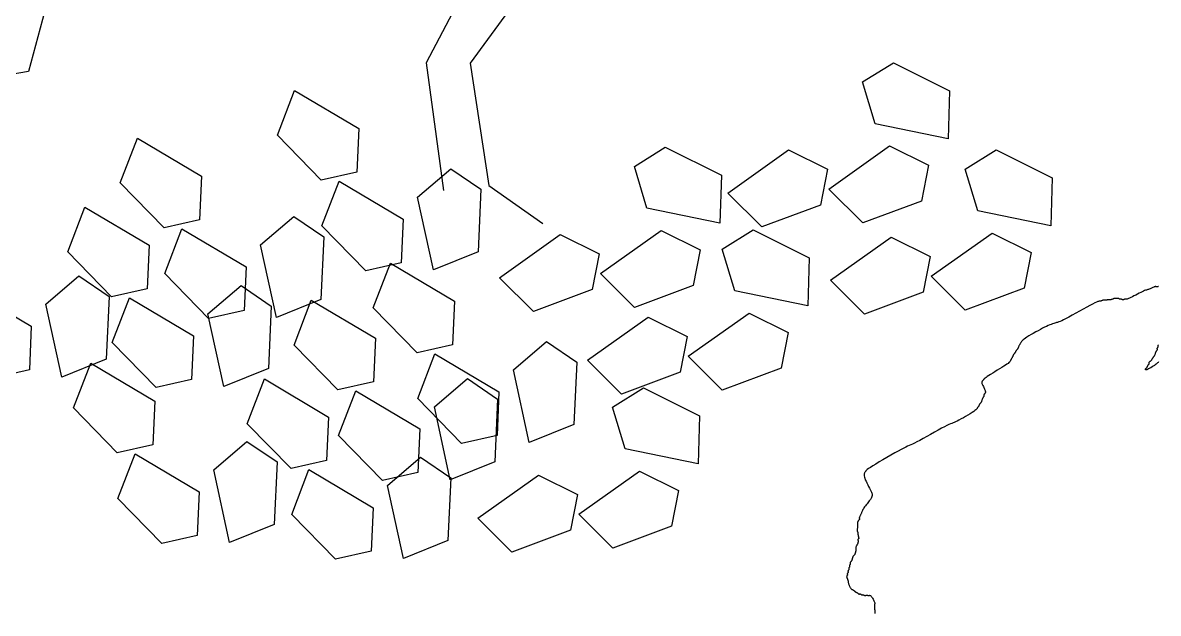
# Model space of a CAD drawing. Header units: metres. Extents: x 99558 to 100592, y 49739 to 50255.
# Drawn here: x 100037.572 to 100039.825, y 50043.577 to 50044.749 of the extents above; entities that cross this region are included whole.
import ezdxf

# ---------------------------------------------------------------- set-up
doc = ezdxf.new("R2010")
doc.units = ezdxf.units.M
doc.header["$MEASUREMENT"] = 0
doc.layers.add('Vegetation', color=100, linetype='Continuous')

# ---------------------------------------------------------------- blocks, each defined once
blk = doc.blocks.new('TREE-01')
for points in [[(15.74, 62.41), (15.61, 62.38), (15.46, 62.34), (15.3, 62.3), (15.12, 62.27), (14.9, 62.24), (14.67, 62.22), (14.41, 62.21), (14.13, 62.2), (13.86, 62.19), (13.6, 62.2), (13.36, 62.21), (13.14, 62.22), (12.97, 62.24), (12.84, 62.27), (12.76, 62.3), (12.72, 62.34), (12.7, 62.38), (12.72, 62.41), (12.75, 62.45), (12.79, 62.48), (12.84, 62.51), (12.89, 62.53), (12.94, 62.55), (12.99, 62.56), (13.04, 62.58), (13.09, 62.59), (13.14, 62.6), (13.19, 62.62), (13.24, 62.64), (13.29, 62.67), (13.34, 62.7), (13.39, 62.74), (13.44, 62.78), (13.49, 62.81), (13.54, 62.85), (13.59, 62.88), (13.64, 62.91), (13.69, 62.93), (13.74, 62.95), (13.78, 62.96), (13.83, 62.98), (13.87, 62.99), (13.91, 63), (13.94, 63.02), (13.97, 63.04), (13.99, 63.07), (14.01, 63.1), (14.03, 63.14), (14.05, 63.18), (14.07, 63.21), (14.09, 63.25), (14.13, 63.28), (14.17, 63.31), (14.23, 63.33), (14.29, 63.35), (14.37, 63.36), (14.45, 63.38), (14.53, 63.39), (14.61, 63.4), (14.69, 63.42), (14.77, 63.44), (14.84, 63.47), (14.91, 63.5), (14.97, 63.54), (15.03, 63.58), (15.08, 63.61), (15.14, 63.65), (15.19, 63.68), (15.24, 63.71), (15.29, 63.73), (15.34, 63.75), (15.39, 63.77), (15.45, 63.78), (15.5, 63.81), (15.57, 63.83), (15.63, 63.87), (15.71, 63.91), (15.78, 63.97), (15.87, 64.03), (15.95, 64.1), (16.04, 64.18), (16.13, 64.25), (16.21, 64.32), (16.29, 64.39), (16.37, 64.44), (16.44, 64.49), (16.51, 64.52), (16.57, 64.55), (16.62, 64.57), (16.67, 64.59), (16.71, 64.6), (16.74, 64.62), (16.77, 64.64), (16.79, 64.67), (16.81, 64.7), (16.83, 64.74), (16.84, 64.78), (16.85, 64.81), (16.87, 64.85), (16.88, 64.88), (16.91, 64.91), (16.93, 64.93), (16.97, 64.95), (17, 64.96), (17.04, 64.98), (17.08, 64.99), (17.11, 65), (17.14, 65.02), (17.17, 65.04), (17.19, 65.07), (17.21, 65.1), (17.23, 65.14), (17.24, 65.18), (17.25, 65.21), (17.27, 65.25), (17.28, 65.28), (17.31, 65.31), (17.33, 65.33), (17.37, 65.35), (17.4, 65.36)], [(23.24, 75.37), (23.17, 75.39), (23.1, 75.4), (23.03, 75.42), (22.98, 75.44), (22.93, 75.47), (22.89, 75.5), (22.86, 75.54), (22.83, 75.57), (22.78, 75.61), (22.73, 75.65), (22.66, 75.68), (22.58, 75.71), (22.46, 75.73), (22.33, 75.75), (22.18, 75.76), (22.03, 75.77), (21.86, 75.79), (21.69, 75.8), (21.53, 75.82), (21.37, 75.84), (21.23, 75.87), (21.09, 75.9), (20.95, 75.94), (20.79, 75.97), (20.62, 76.01), (20.42, 76.05), (20.18, 76.08), (19.91, 76.11), (19.58, 76.13), (19.23, 76.15), (18.85, 76.16), (18.46, 76.17), (18.07, 76.19), (17.71, 76.2), (17.39, 76.22), (17.11, 76.24), (16.89, 76.27), (16.72, 76.3), (16.59, 76.33), (16.51, 76.37), (16.44, 76.41), (16.39, 76.45), (16.35, 76.48), (16.31, 76.51), (16.25, 76.53), (16.18, 76.55), (16.11, 76.56), (16.04, 76.57), (15.96, 76.58), (15.89, 76.6), (15.83, 76.62), (15.77, 76.64), (15.73, 76.67), (15.69, 76.7), (15.67, 76.73), (15.65, 76.77), (15.63, 76.81), (15.61, 76.84), (15.59, 76.88), (15.57, 76.91), (15.54, 76.93), (15.51, 76.94), (15.48, 76.96), (15.44, 76.97), (15.4, 76.98), (15.37, 77), (15.33, 77.02), (15.31, 77.04), (15.28, 77.07), (15.27, 77.1), (15.25, 77.13), (15.24, 77.17), (15.23, 77.21), (15.21, 77.24), (15.19, 77.28), (15.17, 77.31), (15.14, 77.33), (15.11, 77.34), (15.07, 77.36), (15.03, 77.37), (14.98, 77.38), (14.94, 77.4), (14.89, 77.42), (14.84, 77.44), (14.79, 77.47), (14.74, 77.5), (14.68, 77.53), (14.63, 77.57), (14.57, 77.61), (14.51, 77.64), (14.44, 77.68), (14.37, 77.71), (14.29, 77.73), (14.21, 77.74), (14.12, 77.76), (14.04, 77.77), (13.95, 77.78), (13.86, 77.8), (13.78, 77.82), (13.7, 77.84), (13.63, 77.87), (13.57, 77.9), (13.5, 77.93), (13.45, 77.97), (13.39, 78.01), (13.34, 78.04), (13.29, 78.08), (13.24, 78.1), (13.19, 78.13), (13.14, 78.14), (13.09, 78.16), (13.04, 78.17), (12.99, 78.18), (12.94, 78.2), (12.89, 78.22), (12.84, 78.24), (12.79, 78.27), (12.74, 78.3), (12.68, 78.33), (12.63, 78.37), (12.57, 78.41), (12.51, 78.44), (12.44, 78.48), (12.37, 78.5), (12.29, 78.53), (12.21, 78.54), (12.13, 78.56), (12.04, 78.57), (11.97, 78.58), (11.89, 78.6), (11.83, 78.62), (11.77, 78.64), (11.72, 78.67), (11.67, 78.7), (11.59, 78.73), (11.47, 78.77), (11.29, 78.81), (11.02, 78.84), (10.65, 78.88), (10.17, 78.9), (9.56, 78.93), (8.84, 78.94), (8.05, 78.96), (7.22, 78.97), (6.38, 78.98), (5.57, 79), (4.82, 79.02), (4.17, 79.04), (3.62, 79.07), (3.19, 79.1), (2.84, 79.14), (2.56, 79.18), (2.34, 79.22), (2.14, 79.27), (1.96, 79.32), (1.76, 79.37), (1.55, 79.42), (1.31, 79.47), (1.04, 79.52), (0.74, 79.56), (0.4, 79.6), (0.03, 79.64), (-0.38, 79.68), (-0.84, 79.7), (-1.33, 79.73), (-1.86, 79.74), (-2.39, 79.75), (-2.93, 79.75), (-3.45, 79.75), (-3.94, 79.74), (-4.39, 79.73), (-4.77, 79.7), (-5.09, 79.68), (-5.34, 79.64), (-5.53, 79.6), (-5.68, 79.56), (-5.8, 79.52), (-5.89, 79.47), (-5.97, 79.42), (-6.04, 79.37), (-6.12, 79.32), (-6.2, 79.27), (-6.29, 79.22), (-6.37, 79.17), (-6.46, 79.12), (-6.55, 79.07), (-6.63, 79.02), (-6.71, 78.97), (-6.78, 78.92), (-6.85, 78.87), (-6.91, 78.82), (-6.97, 78.78), (-7.02, 78.74), (-7.07, 78.7), (-7.12, 78.67), (-7.17, 78.64), (-7.22, 78.62), (-7.27, 78.6), (-7.32, 78.58), (-7.37, 78.57), (-7.42, 78.56), (-7.47, 78.54), (-7.52, 78.53), (-7.57, 78.5), (-7.62, 78.48), (-7.67, 78.44), (-7.72, 78.41), (-7.77, 78.37), (-7.82, 78.33), (-7.87, 78.3), (-7.92, 78.27), (-7.97, 78.24), (-8.02, 78.22), (-8.07, 78.2), (-8.12, 78.18), (-8.17, 78.17), (-8.22, 78.16), (-8.27, 78.14), (-8.32, 78.13), (-8.37, 78.1), (-8.42, 78.08), (-8.48, 78.04), (-8.53, 78.01), (-8.58, 77.96), (-8.64, 77.92), (-8.7, 77.87), (-8.77, 77.82), (-8.84, 77.77), (-8.92, 77.72), (-9, 77.67), (-9.09, 77.62), (-9.17, 77.57), (-9.26, 77.52), (-9.35, 77.47), (-9.43, 77.42), (-9.51, 77.37), (-9.58, 77.32), (-9.66, 77.27), (-9.75, 77.23), (-9.88, 77.18), (-10.03, 77.14), (-10.24, 77.1), (-10.51, 77.07), (-10.84, 77.04), (-11.26, 77.02), (-11.73, 77), (-12.25, 76.98), (-12.79, 76.97), (-13.33, 76.96), (-13.85, 76.94), (-14.34, 76.93), (-14.78, 76.91), (-15.14, 76.88), (-15.44, 76.84), (-15.68, 76.81), (-15.87, 76.77), (-16.02, 76.73), (-16.14, 76.7), (-16.23, 76.67), (-16.31, 76.64), (-16.38, 76.62), (-16.45, 76.6), (-16.51, 76.57), (-16.56, 76.54), (-16.61, 76.49), (-16.65, 76.43), (-16.68, 76.35), (-16.71, 76.24), (-16.73, 76.1), (-16.75, 75.94), (-16.77, 75.76), (-16.78, 75.56), (-16.79, 75.37), (-16.81, 75.18), (-16.82, 75), (-16.85, 74.84), (-16.87, 74.7), (-16.91, 74.59), (-16.95, 74.49), (-16.99, 74.41), (-17.03, 74.35), (-17.08, 74.31), (-17.13, 74.27), (-17.18, 74.24), (-17.23, 74.22), (-17.28, 74.2), (-17.33, 74.19), (-17.37, 74.17), (-17.41, 74.16), (-17.45, 74.15), (-17.48, 74.13), (-17.51, 74.11), (-17.53, 74.08), (-17.55, 74.05), (-17.57, 74.01), (-17.58, 73.97), (-17.59, 73.94), (-17.61, 73.9), (-17.62, 73.87), (-17.65, 73.84), (-17.67, 73.82), (-17.71, 73.8), (-17.75, 73.78), (-17.8, 73.76), (-17.85, 73.74), (-17.91, 73.72), (-17.97, 73.68), (-18.05, 73.64), (-18.12, 73.58), (-18.21, 73.52), (-18.29, 73.45), (-18.38, 73.37), (-18.47, 73.3), (-18.55, 73.23), (-18.64, 73.16), (-18.71, 73.11), (-18.79, 73.06), (-18.85, 73.03), (-18.91, 73), (-18.97, 72.98), (-19.03, 72.96), (-19.08, 72.95), (-19.13, 72.93), (-19.18, 72.91), (-19.23, 72.88), (-19.28, 72.85), (-19.33, 72.81), (-19.38, 72.77), (-19.43, 72.74), (-19.48, 72.7), (-19.53, 72.67), (-19.58, 72.64), (-19.63, 72.62), (-19.68, 72.6), (-19.73, 72.59), (-19.77, 72.57), (-19.81, 72.56), (-19.85, 72.55), (-19.89, 72.53), (-19.91, 72.51), (-19.94, 72.48), (-19.97, 72.45), (-20.01, 72.41), (-20.09, 72.37), (-20.21, 72.34), (-20.37, 72.3), (-20.61, 72.27), (-20.91, 72.24), (-21.31, 72.22), (-21.76, 72.2), (-22.26, 72.19), (-22.79, 72.19), (-23.32, 72.19), (-23.83, 72.2), (-24.3, 72.22), (-24.72, 72.24), (-25.06, 72.27), (-25.34, 72.3), (-25.6, 72.34), (-25.86, 72.37), (-26.15, 72.41), (-26.49, 72.45), (-26.92, 72.48), (-27.45, 72.51), (-28.11, 72.53), (-28.88, 72.55), (-29.72, 72.56), (-30.59, 72.57), (-31.46, 72.59), (-32.29, 72.6), (-33.06, 72.62), (-33.72, 72.64), (-34.26, 72.67), (-34.69, 72.7), (-35.06, 72.74), (-35.4, 72.77), (-35.74, 72.81), (-36.11, 72.85), (-36.56, 72.88), (-37.12, 72.91), (-37.81, 72.93), (-38.61, 72.94), (-39.48, 72.95), (-40.39, 72.96), (-41.3, 72.95), (-42.17, 72.94), (-42.97, 72.93), (-43.66, 72.91), (-44.22, 72.88), (-44.65, 72.85), (-44.97, 72.81), (-45.21, 72.77), (-45.38, 72.72), (-45.5, 72.67), (-45.59, 72.62), (-45.66, 72.57), (-45.74, 72.52), (-45.82, 72.46), (-45.9, 72.39), (-45.99, 72.3), (-46.07, 72.18), (-46.14, 72.02), (-46.21, 71.82), (-46.26, 71.57), (-46.31, 71.27), (-46.34, 70.93), (-46.37, 70.56), (-46.39, 70.17), (-46.4, 69.79), (-46.42, 69.42), (-46.44, 69.08), (-46.46, 68.77), (-46.49, 68.53), (-46.52, 68.33), (-46.56, 68.17), (-46.6, 68.05), (-46.65, 67.96), (-46.7, 67.88), (-46.75, 67.83), (-46.8, 67.77), (-46.85, 67.72), (-46.9, 67.67), (-46.96, 67.62), (-47.04, 67.57), (-47.13, 67.51), (-47.24, 67.45), (-47.37, 67.38), (-47.53, 67.31), (-47.72, 67.23), (-47.93, 67.15), (-48.16, 67.06), (-48.4, 66.97), (-48.65, 66.87), (-48.89, 66.77), (-49.12, 66.68), (-49.33, 66.58), (-49.52, 66.48), (-49.68, 66.38), (-49.83, 66.28), (-49.96, 66.18), (-50.08, 66.09), (-50.19, 66), (-50.3, 65.92), (-50.4, 65.84), (-50.5, 65.77), (-50.6, 65.7), (-50.69, 65.64), (-50.78, 65.58), (-50.87, 65.53), (-50.94, 65.48), (-51.01, 65.43), (-51.06, 65.38), (-51.11, 65.33), (-51.14, 65.28), (-51.17, 65.23), (-51.19, 65.18), (-51.21, 65.14), (-51.22, 65.1), (-51.24, 65.07), (-51.26, 65.04), (-51.29, 65.02), (-51.33, 65), (-51.36, 64.99), (-51.41, 64.98), (-51.45, 64.96), (-51.5, 64.95), (-51.55, 64.93), (-51.6, 64.91), (-51.65, 64.88), (-51.7, 64.85), (-51.75, 64.81), (-51.8, 64.76), (-51.85, 64.71), (-51.9, 64.65), (-51.95, 64.58), (-52, 64.51), (-52.05, 64.43), (-52.1, 64.35), (-52.15, 64.26), (-52.2, 64.18), (-52.25, 64.09), (-52.3, 64), (-52.35, 63.92), (-52.4, 63.84), (-52.45, 63.77), (-52.5, 63.7), (-52.55, 63.64), (-52.59, 63.58), (-52.63, 63.53), (-52.67, 63.48), (-52.7, 63.43), (-52.73, 63.38), (-52.75, 63.33), (-52.77, 63.28), (-52.79, 63.22), (-52.8, 63.17), (-52.81, 63.11), (-52.83, 63.05), (-52.84, 62.98), (-52.87, 62.91), (-52.89, 62.83), (-52.93, 62.75), (-52.96, 62.66), (-53, 62.58), (-53.04, 62.49), (-53.07, 62.4), (-53.1, 62.32), (-53.13, 62.24), (-53.15, 62.17), (-53.17, 62.11), (-53.19, 62.05), (-53.2, 61.99), (-53.21, 61.95), (-53.23, 61.91), (-53.24, 61.87), (-53.27, 61.84), (-53.29, 61.82), (-53.33, 61.8), (-53.36, 61.79), (-53.4, 61.78), (-53.44, 61.76), (-53.47, 61.75), (-53.5, 61.73), (-53.53, 61.71), (-53.55, 61.68), (-53.57, 61.65), (-53.59, 61.61), (-53.6, 61.57), (-53.61, 61.52), (-53.63, 61.48), (-53.64, 61.43), (-53.67, 61.38), (-53.69, 61.33), (-53.73, 61.28), (-53.77, 61.23), (-53.82, 61.18), (-53.87, 61.13), (-53.93, 61.08), (-53.99, 61.03), (-54.07, 60.98), (-54.14, 60.93), (-54.23, 60.88), (-54.31, 60.83), (-54.39, 60.78), (-54.47, 60.73), (-54.54, 60.68), (-54.61, 60.63), (-54.67, 60.58), (-54.71, 60.53), (-54.74, 60.48), (-54.77, 60.43), (-54.79, 60.38), (-54.81, 60.33), (-54.83, 60.28), (-54.84, 60.23), (-54.87, 60.18), (-54.89, 60.13), (-54.93, 60.08), (-54.97, 60.03), (-55.01, 59.98), (-55.05, 59.93), (-55.1, 59.88), (-55.15, 59.83), (-55.2, 59.78), (-55.25, 59.73), (-55.3, 59.68), (-55.35, 59.63), (-55.4, 59.59), (-55.45, 59.54), (-55.5, 59.51), (-55.55, 59.47), (-55.6, 59.44), (-55.65, 59.42), (-55.7, 59.4), (-55.75, 59.39), (-55.8, 59.38), (-55.85, 59.36), (-55.9, 59.35), (-55.95, 59.33), (-56, 59.31), (-56.05, 59.28), (-56.1, 59.25), (-56.15, 59.21), (-56.2, 59.17), (-56.25, 59.12), (-56.3, 59.08), (-56.35, 59.03), (-56.4, 58.98), (-56.45, 58.93), (-56.5, 58.88), (-56.55, 58.83), (-56.6, 58.79), (-56.65, 58.74), (-56.7, 58.71), (-56.75, 58.67), (-56.8, 58.64), (-56.85, 58.62), (-56.9, 58.6), (-56.95, 58.59), (-56.99, 58.58), (-57.03, 58.57), (-57.07, 58.55), (-57.11, 58.53), (-57.13, 58.51), (-57.16, 58.48), (-57.17, 58.45), (-57.19, 58.42), (-57.2, 58.38), (-57.21, 58.34), (-57.23, 58.3), (-57.25, 58.27), (-57.27, 58.24), (-57.3, 58.22), (-57.33, 58.21), (-57.36, 58.19), (-57.4, 58.18), (-57.44, 58.17), (-57.47, 58.15), (-57.51, 58.13), (-57.53, 58.11), (-57.56, 58.08), (-57.57, 58.05), (-57.59, 58.02), (-57.6, 57.98), (-57.61, 57.94), (-57.63, 57.91), (-57.65, 57.87), (-57.67, 57.84), (-57.7, 57.82), (-57.73, 57.81), (-57.76, 57.79), (-57.8, 57.78), (-57.84, 57.77), (-57.87, 57.75), (-57.91, 57.73), (-57.93, 57.71), (-57.96, 57.68), (-57.97, 57.65), (-57.99, 57.62), (-58, 57.58), (-58.01, 57.54), (-58.03, 57.51), (-58.05, 57.47), (-58.07, 57.44), (-58.1, 57.42), (-58.13, 57.41), (-58.16, 57.39), (-58.2, 57.38), (-58.24, 57.37), (-58.27, 57.35), (-58.31, 57.33), (-58.34, 57.31), (-58.36, 57.28), (-58.37, 57.25), (-58.39, 57.22), (-58.4, 57.18), (-58.41, 57.14), (-58.43, 57.11), (-58.45, 57.07), (-58.47, 57.04), (-58.5, 57.02), (-58.53, 57.01), (-58.56, 56.99), (-58.6, 56.98), (-58.64, 56.97), (-58.67, 56.95), (-58.71, 56.93), (-58.74, 56.91), (-58.76, 56.88), (-58.77, 56.85), (-58.79, 56.82), (-58.8, 56.78), (-58.81, 56.74), (-58.83, 56.71), (-58.85, 56.67), (-58.87, 56.65), (-58.9, 56.62), (-58.93, 56.6), (-58.96, 56.59), (-59, 56.57), (-59.04, 56.55), (-59.08, 56.52), (-59.11, 56.49), (-59.14, 56.45), (-59.16, 56.39), (-59.18, 56.32), (-59.19, 56.25), (-59.2, 56.16), (-59.21, 56.07), (-59.23, 55.98), (-59.25, 55.88), (-59.27, 55.78), (-59.3, 55.68), (-59.33, 55.58), (-59.37, 55.48), (-59.4, 55.37), (-59.44, 55.26), (-59.48, 55.15), (-59.51, 55.03), (-59.54, 54.91), (-59.56, 54.78), (-59.57, 54.65), (-59.58, 54.52), (-59.59, 54.39), (-59.58, 54.26), (-59.57, 54.13), (-59.56, 54.02), (-59.54, 53.91), (-59.51, 53.82), (-59.48, 53.74), (-59.44, 53.66), (-59.4, 53.6), (-59.37, 53.54), (-59.33, 53.48), (-59.3, 53.43), (-59.27, 53.38), (-59.25, 53.33), (-59.23, 53.28), (-59.21, 53.23), (-59.2, 53.18), (-59.19, 53.13), (-59.18, 53.08), (-59.16, 53.03), (-59.14, 52.98), (-59.11, 52.93), (-59.08, 52.88), (-59.04, 52.83), (-59, 52.78), (-58.96, 52.73), (-58.93, 52.68), (-58.9, 52.63), (-58.87, 52.58), (-58.85, 52.53), (-58.83, 52.48), (-58.81, 52.43), (-58.8, 52.39), (-58.79, 52.35), (-58.77, 52.31), (-58.76, 52.27), (-58.74, 52.25), (-58.71, 52.22), (-58.67, 52.21), (-58.64, 52.19), (-58.6, 52.18), (-58.56, 52.17), (-58.53, 52.15), (-58.5, 52.14), (-58.47, 52.11), (-58.45, 52.09), (-58.43, 52.05), (-58.41, 52.02), (-58.4, 51.98), (-58.39, 51.94), (-58.37, 51.91), (-58.36, 51.87), (-58.34, 51.85), (-58.31, 51.82), (-58.27, 51.81), (-58.24, 51.79), (-58.2, 51.78), (-58.16, 51.77), (-58.13, 51.75), (-58.1, 51.74), (-58.07, 51.71), (-58.05, 51.69), (-58.03, 51.65), (-58.01, 51.62), (-58, 51.58), (-57.99, 51.54), (-57.97, 51.51), (-57.96, 51.47), (-57.93, 51.45), (-57.91, 51.42), (-57.87, 51.41), (-57.84, 51.39), (-57.79, 51.38), (-57.75, 51.37), (-57.7, 51.35), (-57.65, 51.34), (-57.6, 51.31), (-57.55, 51.29), (-57.5, 51.25), (-57.45, 51.22), (-57.4, 51.18), (-57.35, 51.14), (-57.3, 51.11), (-57.25, 51.07), (-57.2, 51.05), (-57.15, 51.02), (-57.1, 51), (-57.05, 50.98), (-57.01, 50.95), (-56.97, 50.9), (-56.93, 50.84), (-56.9, 50.76), (-56.87, 50.65), (-56.85, 50.51), (-56.83, 50.34), (-56.82, 50.17), (-56.82, 49.98), (-56.82, 49.79), (-56.83, 49.62), (-56.85, 49.45), (-56.87, 49.31), (-56.9, 49.2), (-56.93, 49.12), (-56.96, 49.06), (-57, 49.01), (-57.04, 48.98), (-57.07, 48.96), (-57.11, 48.94), (-57.13, 48.91), (-57.16, 48.89), (-57.17, 48.85), (-57.19, 48.81), (-57.2, 48.77), (-57.21, 48.73), (-57.23, 48.68), (-57.25, 48.63), (-57.27, 48.58), (-57.3, 48.53), (-57.33, 48.48), (-57.36, 48.43), (-57.4, 48.38), (-57.44, 48.33), (-57.47, 48.28), (-57.51, 48.23), (-57.53, 48.18), (-57.56, 48.13), (-57.57, 48.08), (-57.59, 48.03), (-57.6, 47.98), (-57.61, 47.93), (-57.63, 47.88), (-57.65, 47.83), (-57.67, 47.78), (-57.7, 47.73), (-57.73, 47.68), (-57.76, 47.63), (-57.8, 47.58), (-57.84, 47.53), (-57.87, 47.48), (-57.91, 47.43), (-57.93, 47.38), (-57.96, 47.33)]]:
    blk.add_lwpolyline(points)
blk = doc.blocks.new('L', base_point=(1.36831, 0.59127))
for p, q in [((1.28092, 0.65005), (1.31174, 0.67502)), ((1.31174, 0.67502), (1.34186, 0.62127)), ((1.29372, 0.59983), (1.28092, 0.65005)), ((1.34186, 0.62127), (1.32249, 0.59089)), ((1.27528, 0.56678), (1.30611, 0.59174)), ((1.32249, 0.59089), (1.29372, 0.59983)), ((1.30611, 0.59174), (1.33623, 0.538)), ((1.28809, 0.51656), (1.27528, 0.56678)), ((1.35572, 0.54781), (1.39115, 0.55437)), ((1.39115, 0.55437), (1.40424, 0.52724)), ((1.33698, 0.48912), (1.35572, 0.54781)), ((1.33623, 0.538), (1.31685, 0.50762)), ((1.40424, 0.52724), (1.37627, 0.48362)), ((1.31685, 0.50762), (1.28809, 0.51656)), ((1.37627, 0.48362), (1.33698, 0.48912))]:
    blk.add_line(p, q)
blk = doc.blocks.new('TREE-11')
at = {"layer": 'Vegetation'}
for p, q in [((-3.1, -10.35), (-8.97, -14.04)), ((-8.97, -14.04), (-13.8, -25.87)), ((0.69, -13.67), (-5.18, -16.26)), ((-5.18, -16.26), (-9.66, -27.71)), ((-9.66, -27.71), (-6.9, -33.63))]:
    blk.add_line(p, q, dxfattribs=at)
at = {"layer": 'Vegetation', "xscale": 119.9999999999998, "yscale": 119.9999999999998, "zscale": 119.9999999999998}
for p, rotation in [((-41.74, 17.75), 347.8021081598379), ((-1.38, -34), 66.16076666471409), ((22.42, -38.06), 66.16076666471409), ((2.07, -45.45), 66.16076666471409), ((26.91, -50.63), 66.16076666471409), ((-15.18, -53.59), 66.16076666471409)]:
    blk.add_blockref('L', p, dxfattribs=dict(at, rotation=rotation))
at = {"layer": 'Vegetation', "xscale": 120, "yscale": 120, "zscale": 120}
for p in [(-52.09, -10.71), (-30.7, -16.25), (-38.64, -19.58), (-14.84, -19.95), (-45.88, -33.26), (-23.81, -38.8), (-15.18, -39.54), (-31.74, -43.24)]:
    blk.add_blockref('L', p, dxfattribs=at)

msp = doc.modelspace()

# ---------------------------------------------------------------- block references
at = {"layer": 'Vegetation', "color": 0, "rotation": 30.00000000000242}
for name, p, xscale, yscale, zscale in [('TREE-11', (100038.3874, 50045.0022), 0.02, 0.02, 0.02), ('TREE-01', (100040.0012, 50043.4565), 0.01, 0.01, 0.01)]:
    msp.add_blockref(name, p, dxfattribs=dict(at, xscale=xscale, yscale=yscale, zscale=zscale))

doc.saveas('drawing.dxf')
